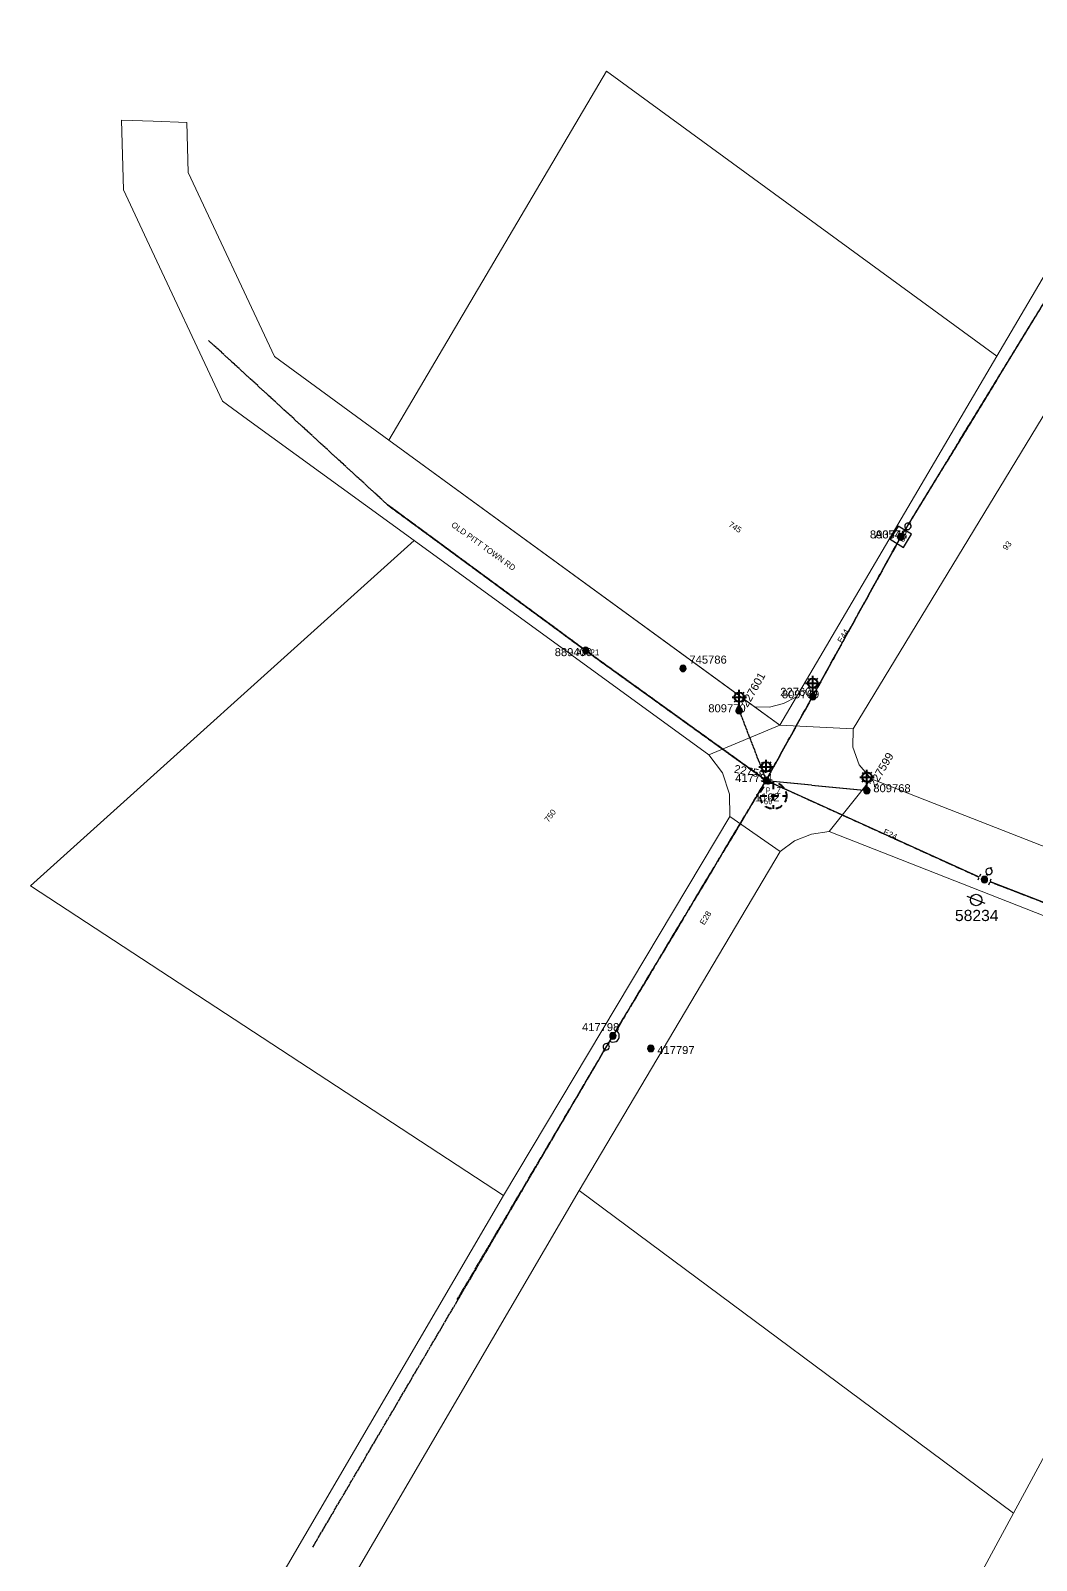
# Model space of a CAD drawing. Header units: metres. Extents: x 303892 to 305050, y 6275818 to 6277177.
# Drawn here: x 304024.4 to 304338.4, y 6276238.1 to 6276715.9 of the extents above; entities that cross this region are included whole.
import ezdxf
from ezdxf.enums import TextEntityAlignment as Align

# ---------------------------------------------------------------- set-up
doc = ezdxf.new("R2010")
doc.units = ezdxf.units.M
for name, pattern in [('Cable Exist OH', [1, 1, 0]), ('Dash', [5, 3, -2]), ('DASHED', [0.75, 0.5, -0.25])]:
    doc.linetypes.add(name, pattern=pattern)
doc.layers.get('0').update_dxf_attribs({"color": 6})
doc.layers.add('Cadastre Land Parcels_SP_EXT', color=9, linetype='Continuous', lineweight=5)
doc.layers.add('Cadastre Roads_SP_EXT', color=9, linetype='Continuous', lineweight=5)
for name, color, linetype in [('Equip_LV_EXT', 7, 'Continuous'), ('Equip_SL_EXT', 7, 'Continuous'), ('Equip_SP_HV_EXT', 7, 'Continuous'), ('Equip_SP_LV_EXT', 7, 'Continuous'), ('Equip_SP_SL_EXT', 7, 'Continuous'), ('Mains_HV_EXT', 7, 'Continuous'), ('Mains_HV_NEW', 2, 'Continuous'), ('Mains_LV_EXT', 7, 'Continuous'), ('Mains_SL_EXT', 7, 'Continuous'), ('OH_Details_SP_MISC', 7, 'Continuous'), ('SupportsOH_SP_TR_HV_LV_SL_EXT', 7, 'Continuous')]:
    doc.layers.add(name, color=color, linetype=linetype)
doc.layers.add('UNKNOWN_FEATURES', color=1, linetype='DASHED', plot=False)
doc.styles.add('HVSW_LABEL', font='arial.ttf')
doc.styles.add('iecARIAL', font='arial.ttf', dxfattribs={"height": 2})
doc.styles.add('IESYMBOL1', font='isocp.shx')
doc.styles.add('POLE_LABEL', font='arial.ttf')
doc.styles.add('SLCP_LABEL', font='arial.ttf', dxfattribs={"height": 3.5})
doc.styles.get("Standard").update_dxf_attribs({"font": 'arial.ttf'})

# ---------------------------------------------------------------- blocks, each defined once
blk = doc.blocks.new('*U127')
for p, q in [((1.93, -0.01), (1.44, 0.04)), ((1.9, -0.34), (1.41, -0.29)), ((3.86, -0.51), (4.36, -0.56)), ((3.89, -0.18), (4.39, -0.23))]:
    blk.add_line(p, q)
blk.add_lwpolyline([(1.91, -0.17, 1), (3.89, -0.35, 1)], format="xyb", close=True)
at = {"flags": 9}
for tag, p in [('ACTUAL_STATUS', (0, 0)), ('CONSTRUCTED_VOLTAGE', (0, -0.2)), ('OPERATING_VOLTAGE', (0, -0.6)), ('ORIENTATION', (0, -0.8)), ('OWNED_BY', (0, -1)), ('STATE', (0, -1.2)), ('SWITCH_TYPE', (0, -1.4)), ('NO_PHASES', (0, -0.4)), ('USAGE', (0, -1.6)), ('LEGEND', (0, -1.8)), ('NOTES', (0, -2))]:
    blk.add_attdef(tag, text='', height=0.2, dxfattribs=at).set_placement(p, align=Align.MIDDLE_LEFT)
at = {"flags": 1}
blk.add_attdef('Z', (0, 0), '', height=0.2, dxfattribs=at)
blk = doc.blocks.new('LV_OH_LINKS_OPEN_EXT')
for p, q in [((-0.17, 4.97), (-0.17, 5.46)), ((0.17, 4.97), (0.17, 5.46)), ((-0.17, 3), (-0.17, 2.5)), ((0.17, 3), (0.17, 2.5))]:
    blk.add_line(p, q)
blk.add_lwpolyline([(0, 2.99, 1), (0, 4.98, 1)], format="xyb", close=True)
at = {"flags": 9}
for tag, p in [('ACTUAL_STATUS', (0, 0)), ('CONSTRUCTED_VOLTAGE', (0, -0.2)), ('OPERATING_VOLTAGE', (0, -0.6)), ('ORIENTATION', (0, -0.8)), ('OWNED_BY', (0, -1)), ('STATE', (0, -1.2)), ('SWITCH_TYPE', (0, -1.4)), ('NO_PHASES', (0, -0.4)), ('USAGE', (0, -1.6)), ('LEGEND', (0, -1.8)), ('NOTES', (0, -2))]:
    blk.add_attdef(tag, text='', height=0.2, dxfattribs=at).set_placement(p, align=Align.MIDDLE_LEFT)
at = {"flags": 1}
blk.add_attdef('Z', (0, 0), '', height=0.2, dxfattribs=at)
blk = doc.blocks.new('SL_LANTERN_EXT')
at = {"lineweight": 40}
for p, q in [((-1.46, 5.68), (-1.06, 5.28)), ((0, 1.97), (0, 6.47)), ((1.46, 5.68), (1.06, 5.28)), ((-2.25, 4.22), (2.25, 4.22)), ((-1.46, 2.76), (-1.06, 3.16)), ((0, 0), (0, 2.72)), ((1.46, 2.76), (1.06, 3.16))]:
    blk.add_line(p, q, dxfattribs=at)
blk.add_circle((0, 4.22), 1.5, dxfattribs=at)
at = {"style": 'iecARIAL', "flags": 8}
blk.add_attdef('ASSET_NUM', (1.5, 1.5), '', height=2.5, dxfattribs=at)
for tag, p, height, flags in [('OPERATING_VOLTAGE', (0.98, -1.65), 0.2, 9), ('ORIENTATION', (0.98, -1.85), 0.2, 9), ('OWNED_BY', (0.98, -2.05), 0.2, 9), ('STATE', (0.98, -2.25), 0.2, 9), ('CONSTRUCTED_VOLTAGE', (0.98, -0.65), 0.2, 9), ('CONTROL_TYPE', (0.98, -0.85), 0.2, 9), ('LANTERN_PURPOSE', (0.98, -1.05), 0.2, 9), ('LANTERN_TYPE', (0.98, -1.25), 0.2, 9), ('NO_PHASES', (0.98, -1.45), 0.2, 9), ('USAGE', (0.98, -2.45), 0.2, 9), ('CEXIST', (0.98, -2.65), 0.2, 9), ('CNEW', (0.98, -2.85), 0.2, 9), ('CNUMBER', (0.98, -3.05), 0.2, 9), ('CREMOVE', (0.98, -3.25), 0.2, 9), ('CREPLACE', (0.98, -3.45), 0.2, 9), ('LKINGHEIGHT', (0.98, -3.65), 0.2, 9), ('LBRACKET', (0.98, -3.85), 0.2, 9), ('LBRACKETVOCAB', (0.98, -4.05), 0.2, 9), ('LCATEGORY', (0.98, -4.25), 0.2, 9), ('LCHARGE1', (0.98, -4.45), 0.2, 9), ('LCHARGE1PERCENT', (0.98, -4.65), 0.2, 9), ('LCHARGE2', (0.98, -4.85), 0.2, 9), ('LNUMBER', (2.18, -3.25), 2.5, 8), ('STREETNAME', (0.98, -9.25), 0.2, 9), ('SUBURB', (0.98, -9.45), 0.2, 1), ('LCHARGE2PERCENT', (0.98, -5.05), 0.2, 9), ('LCHARGE3', (0.98, -5.25), 0.2, 9), ('LCHARGE3PERCENT', (0.98, -5.45), 0.2, 9), ('LEXIST', (0.98, -5.65), 0.2, 9), ('LLAMP', (0.98, -5.85), 0.2, 9), ('LLAMPVOCAB', (0.98, -6.05), 0.2, 9), ('LMAST', (0.98, -6.25), 0.2, 9), ('LMASTVOCAB', (0.98, -6.45), 0.2, 9), ('LNEW', (0.98, -6.65), 0.2, 9), ('LANTNUMBER', (0.98, -6.85), 0.2, 9), ('LOUTREACH', (0.98, -7.25), 0.2, 9), ('LOUTREACHVOCAB', (0.98, -7.45), 0.2, 9), ('LRATECODE', (0.98, -7.65), 0.2, 9), ('LREMOVE', (0.98, -7.85), 0.2, 9), ('LREPLACE', (0.98, -8.05), 0.2, 9), ('LTYPE', (0.98, -8.25), 0.2, 9), ('LTYPEVOCAB', (0.98, -8.45), 0.2, 9), ('LEGEND', (0.98, -8.65), 0.2, 9), ('LOCATION', (0.98, -8.85), 0.2, 9), ('NOTES', (0.98, -9.05), 0.2, 9)]:
    blk.add_attdef(tag, p, '', height=height, dxfattribs=dict(flags=flags))
blk = doc.blocks.new('POLE_EXT')
blk.add_hatch(color=256).paths.add_polyline_path([(-1, 0, 1), (1, 0, 1)])
blk.add_lwpolyline([(-1, 0, 1), (1, 0, 1)], format="xyb", close=True)
for tag, height, flags, p in [('pNumber', 2.5, 8, (-17.84, 2.07)), ('OWNED_BY', 0.2, 9, (1.35, -0.4)), ('SPECIAL_USE', 0.2, 9, (1.35, -0.8)), ('STATE', 0.2, 9, (1.35, -1)), ('cLV', 0.2, 9, (1.35, -1.4)), ('hDepth', 0.2, 9, (1.35, -1.6)), ('hDia', 0.2, 9, (1.35, -1.8)), ('cHV', 0.2, 9, (1.35, -2)), ('cLinedev', 0.2, 9, (1.35, -3.4)), ('pExisting', 0.2, 9, (1.35, -3.8)), ('pFooting', 0.2, 9, (1.35, -4.4)), ('pNew', 0.2, 9, (1.35, -4.6)), ('PARENT', 0.2, 9, (1.35, -0.6)), ('USAGE', 0.2, 9, (1.35, -1.2)), ('LBRACKET', 0.2, 9, (1.35, -2.2)), ('LExisting', 0.2, 9, (1.35, -2.4)), ('LANTNUMBER', 0.2, 9, (1.35, -2.6)), ('LOther', 0.2, 9, (1.35, -2.8)), ('LRemove', 0.2, 9, (1.35, -3)), ('LEGEND', 0.2, 9, (1.35, -3.2)), ('LOCATION', 0.2, 9, (1.35, -3.6)), ('PFNUMBER', 0.2, 9, (1.35, -4)), ('NEWPFNUMBER', 0.2, 9, (1.35, -4.2)), ('pRelocate', 0.2, 9, (1.35, -5)), ('pRemove', 0.2, 9, (1.35, -5.2)), ('pReplace', 0.2, 9, (1.35, -5.4)), ('pStay', 0.2, 9, (1.35, -5.6)), ('pType', 0.2, 9, (1.35, -5.8)), ('cspan', 0.2, 9, (1.35, -6)), ('STREETNAME', 0.2, 9, (1.35, -6.2)), ('SUBURB', 0.2, 9, (1.35, -6.4)), ('OPERATED_BY', 0.2, 9, (1.36, -7.01)), ('NOTES', 0.2, 9, (1.35, -6.6)), ('MAINTAINED_BY', 0.2, 9, (1.36, -6.81))]:
    blk.add_attdef(tag, text='', height=height, dxfattribs=dict(flags=flags)).set_placement(p, align=Align.MIDDLE_LEFT)
at = {"style": 'POLE_LABEL'}
for tag, height, flags, p in [('STRUCTURE_PLANT_NUMBER', 0.2, 9, (1.35, 0.03)), ('ASSET_NUM', 2.5, 8, (2, 2)), ('STREET_CODE', 0.2, 9, (1.35, -0.2))]:
    blk.add_attdef(tag, text='', height=height, dxfattribs=dict(at, flags=flags)).set_placement(p, align=Align.MIDDLE_LEFT)
at = {"flags": 1}
blk.add_attdef('Z', (1.35, -7.33), '', height=0.2, dxfattribs=at)
blk = doc.blocks.new('HV_ABS_CLOSED_EXT')
blk.add_line((-3, 6.87), (3, 6.87))
blk.add_circle((0, 6.87), 1.8)
at = {"flags": 1}
blk.add_attdef('Z', (0, 0), '', height=0.2, dxfattribs=at)
at = {"style": 'HVSW_LABEL'}
for tag, height, flags, p in [('ASSET_NUM', 3.5, 8, (2, 2)), ('STREET_CODE', 0.2, 9, (0, -0.2))]:
    blk.add_attdef(tag, text='', height=height, dxfattribs=dict(at, flags=flags)).set_placement(p, align=Align.MIDDLE_LEFT)
at = {"flags": 9}
for tag, p in [('ACTUAL_STATUS', (0, -0.4)), ('CONSTRUCTED_VOLTAGE', (0, -0.6)), ('OPERATING_VOLTAGE', (0, -1)), ('ORIENTATION', (0, -1.2)), ('OWNED_BY', (0, -1.4)), ('STATE', (0, -1.6)), ('SWITCH_TYPE', (0, -1.8)), ('STREETNAME', (0, -2.6)), ('SUBURB', (0, -2.8)), ('NO_PHASES', (0, -0.8)), ('USAGE', (0, -2)), ('LEGEND', (0, -2.2)), ('LOCATION', (0, -2.4)), ('NOTES', (0, -3))]:
    blk.add_attdef(tag, text='', height=0.2, dxfattribs=at).set_placement(p, align=Align.MIDDLE_LEFT)
blk = doc.blocks.new('HV_LOAD_BREAK_EXT')
blk.add_lwpolyline([(-2.4, -2.4), (2.4, -2.4), (2.4, 2.4), (-2.4, 2.4)], close=True)
at = {"insert": (-1.1, 0.99), "char_height": 2, "width": 2.9628, "attachment_point": 1}
blk.add_mtext('{\\Fisocp|c0;LB}', dxfattribs=at)
for tag, height, flags, p in [('STREET_CODE', 0.2, 9, (1.5, 0)), ('ASSET_NUM', 2.5, 8, (2, 2)), ('ACTUAL_STATUS', 0.2, 9, (1.5, -0.2)), ('CONSTRUCTED_VOLTAGE', 0.2, 9, (1.5, -0.4)), ('OPERATING_VOLTAGE', 0.2, 9, (1.5, -0.8)), ('ORIENTATION', 0.2, 9, (1.5, -1)), ('OWNED_BY', 0.2, 9, (1.5, -1.2)), ('OPERATED_BY', 0.2, 9, (1.5, -1.4)), ('STATE', 0.2, 9, (1.5, -1.8)), ('SWITCH_TYPE', 0.2, 9, (1.5, -2)), ('STREETNAME', 0.2, 9, (1.5, -2.8)), ('SUBURB', 0.2, 9, (1.5, -3)), ('Z', 0.2, 1, (1.5, -3.6)), ('NO_PHASES', 0.2, 9, (1.5, -0.6)), ('MAINTAINED_BY', 0.2, 9, (1.5, -1.6)), ('USAGE', 0.2, 9, (1.5, -2.2)), ('LEGEND', 0.2, 9, (1.5, -2.4)), ('LOCATION', 0.2, 9, (1.5, -2.6)), ('NOTES', 0.2, 9, (1.5, -3.2)), ('LABEL_ALIGNMENT', 0.2, 9, (1.5, -3.4))]:
    blk.add_attdef(tag, text='', height=height, dxfattribs=dict(flags=flags)).set_placement(p, align=Align.MIDDLE_LEFT)
blk = doc.blocks.new('SLCP_ZELL_EXT')
blk.add_wipeout([(-0.24, 7.5), (-0.71, 7.47), (-1.17, 7.41), (-1.64, 7.32), (-2.09, 7.21), (-2.54, 7.06), (-2.98, 6.89), (-3.41, 6.69), (-3.82, 6.46), (-4.22, 6.21), (-4.6, 5.93), (-4.96, 5.63), (-5.31, 5.31), (-5.63, 4.96), (-5.93, 4.6), (-6.21, 4.22), (-6.46, 3.82), (-6.69, 3.41), (-6.89, 2.98), (-7.06, 2.54), (-7.21, 2.09), (-7.32, 1.64), (-7.41, 1.17), (-7.47, 0.71), (-7.5, 0.24), (-7.5, -0.24), (-7.47, -0.71), (-7.41, -1.17), (-7.32, -1.64), (-7.21, -2.09), (-7.06, -2.54), (-6.89, -2.98), (-6.69, -3.41), (-6.46, -3.82), (-6.21, -4.22), (-5.93, -4.6), (-5.63, -4.96), (-5.31, -5.31), (-4.96, -5.63), (-4.6, -5.93), (-4.22, -6.21), (-3.82, -6.46), (-3.41, -6.69), (-2.98, -6.89), (-2.54, -7.06), (-2.09, -7.21), (-1.64, -7.32), (-1.17, -7.41), (-0.71, -7.47), (-0.24, -7.5), (0.24, -7.5), (0.71, -7.47), (1.17, -7.41), (1.64, -7.32), (2.09, -7.21), (2.54, -7.06), (2.98, -6.89), (3.41, -6.69), (3.82, -6.46), (4.22, -6.21), (4.6, -5.93), (4.96, -5.63), (5.31, -5.31), (5.63, -4.96), (5.93, -4.6), (6.21, -4.22), (6.46, -3.82), (6.69, -3.41), (6.89, -2.98), (7.06, -2.54), (7.21, -2.09), (7.32, -1.64), (7.41, -1.17), (7.47, -0.71), (7.5, -0.24), (7.5, 0.24), (7.47, 0.71), (7.41, 1.17), (7.32, 1.64), (7.21, 2.09), (7.06, 2.54), (6.89, 2.98), (6.69, 3.41), (6.46, 3.82), (6.21, 4.22), (5.93, 4.6), (5.63, 4.96), (5.31, 5.31), (4.96, 5.63), (4.6, 5.93), (4.22, 6.21), (3.82, 6.46), (3.41, 6.69), (2.98, 6.89), (2.54, 7.06), (2.09, 7.21), (1.64, 7.32), (1.17, 7.41), (0.71, 7.47), (0.24, 7.5)])
at = {"linetype": 'Dash', "lineweight": 40, "ltscale": 0.7}
for p, q in [((-4.11, 0), (4.11, 0)), ((0, 4.11), (0, -4.11))]:
    blk.add_line(p, q, dxfattribs=at)
blk.add_circle((0, 0), 4.11, dxfattribs=at)
at = {"lineweight": 40, "style": 'IESYMBOL1'}
for s, p in [('P', (-1.6, 0)), ('Z', (1.7, 0)), ('60', (-1.61, -3.31))]:
    blk.add_text(s, height=2, dxfattribs=at).set_placement(p, align=Align.BOTTOM_CENTER)
at = {"flags": 1}
blk.add_attdef('Z', (0, 0), '', height=0.2, dxfattribs=at)
at = {"style": 'SLCP_LABEL'}
for tag, height, flags, p in [('ASSET_NUM', 2.5, 8, (2, 2)), ('STREET_CODE', 0.2, 9, (0, -0.2))]:
    blk.add_attdef(tag, text='', height=height, dxfattribs=dict(at, flags=flags)).set_placement(p, align=Align.MIDDLE_LEFT)
at = {"flags": 9}
for tag, p in [('CONSTRUCTED_VOLTAGE', (0, -0.4)), ('CONTROL_TYPE', (0, -0.6)), ('OPERATING_VOLTAGE', (0, -1)), ('ORIENTATION', (0, -1.2)), ('OWNED_BY', (0, -1.4)), ('STATE', (0, -2)), ('NO_PHASES', (0, -0.8)), ('USAGE', (0, -1.6)), ('LOCATION', (0, -1.8)), ('NOTES', (0, -2.2))]:
    blk.add_attdef(tag, text='', height=0.2, dxfattribs=at).set_placement(p, align=Align.MIDDLE_LEFT)
blk = doc.blocks.new('End Shackle_NEW')
blk.add_line((1, 1.81), (-1, 1.81))
at = {"flags": 1}
blk.add_attdef('Z', (0, 0), '', height=0.2, dxfattribs=at)
at = {"flags": 9}
for tag, p in [('CONNECTOR_TYPE', (0, 0)), ('CONSTRUCTED_VOLTAGE', (0, -0.2)), ('OPERATING_VOLTAGE', (0, -0.6)), ('ORIENTATION', (0, -0.8)), ('OWNED_BY', (0, -1)), ('STATE', (0, -1.2)), ('OPERATED_BY', (0, -2.01)), ('NO_PHASES', (0, -0.4)), ('USAGE', (0, -1.4)), ('NOTES', (0, -1.6)), ('MAINTAINED_BY', (0, -1.81))]:
    blk.add_attdef(tag, text='', height=0.2, dxfattribs=at).set_placement(p, align=Align.MIDDLE_LEFT)
blk.add_wipeout([(-0.25, 0), (-0.25, 1.81), (0.25, 1.82), (0.25, 0)])

msp = doc.modelspace()

# ---------------------------------------------------------------- linework, layer by layer
at = {"layer": 'Cadastre Land Parcels_SP_EXT', "linetype": 'Continuous'}
for points in [[(304259.5, 6276505.69), (304263.5, 6276507.82), (304326.05, 6276614.22), (304204.15, 6276703.23), (304136.24, 6276588.02), (304250.4, 6276504.67), (304255.04, 6276504.61), (304259.5, 6276505.69)], [(304479.58, 6276581.27), (304354.93, 6276619.07), (304281.2, 6276497.86), (304281.11, 6276492.05), (304283.08, 6276486.61), (304286.85, 6276482.19), (304396.11, 6276439.44), (304479.58, 6276581.27)], [(304242.67, 6276470.48), (304242.61, 6276477.45), (304240.38, 6276484.06), (304236.19, 6276489.67), (304144.13, 6276556.66), (304024.41, 6276448.84), (304172.01, 6276352.13), (304242.67, 6276470.48)], [(304263.5, 6276507.82), (304259.5, 6276505.69), (304255.04, 6276504.61), (304250.4, 6276504.67), (304258.27, 6276498.93), (304263.5, 6276507.82)], [(304416.03, 6276409.87), (304273.72, 6276465.71), (304268.15, 6276464.92), (304262.94, 6276462.81), (304258.4, 6276459.5), (304195.66, 6276353.62), (304331.24, 6276252.89), (304416.03, 6276409.87)], [(304473.19, 6276387.44), (304416.03, 6276409.87), (304331.24, 6276252.89), (304256.79, 6276115.08), (304309.43, 6276086.62), (304473.19, 6276387.44)], [(304331.24, 6276252.89), (304195.66, 6276353.62), (304104.42, 6276197.39), (304256.79, 6276115.08), (304331.24, 6276252.89)]]:
    msp.add_lwpolyline(points, close=True, dxfattribs=at)
at = {"layer": 'Cadastre Roads_SP_EXT', "linetype": 'Continuous'}
for points in [[(304354.93, 6276619.07), (304400.88, 6276699.94), (304430.43, 6276754.4), (304548.13, 6276968.97), (304649.91, 6277154.5), (304644.25, 6277165.35), (304638.42, 6277176.53), (304603.23, 6277111.34), (304523.25, 6276963.62), (304465.5, 6276859.22), (304399.26, 6276739.47), (304392.36, 6276726.98), (304326.05, 6276614.22), (304263.5, 6276507.82), (304258.27, 6276498.93), (304281.2, 6276497.86), (304354.93, 6276619.07)], [(304258.27, 6276498.93), (304136.24, 6276588.02), (304100.53, 6276614.09), (304073.63, 6276671.58), (304073.17, 6276687.23), (304062.71, 6276687.59), (304052.81, 6276687.94), (304053.41, 6276666.2), (304060.72, 6276650.58), (304084.36, 6276600.12), (304092.17, 6276594.44), (304144.13, 6276556.66), (304236.19, 6276489.67), (304258.27, 6276498.93)]]:
    msp.add_lwpolyline(points, close=True, dxfattribs=at)
for points in [[(304730.29, 6276322.83), (304617.45, 6276356.13), (304579.8, 6276367.24), (304508.52, 6276395.21), (304396.11, 6276439.44), (304286.85, 6276482.19), (304273.72, 6276465.71), (304416.03, 6276409.87), (304473.19, 6276387.44), (304530.35, 6276365.01), (304573.28, 6276348.17), (304588.16, 6276343.78), (304647.91, 6276326.14), (304707.67, 6276308.51)], [(304104.42, 6276197.4), (304195.66, 6276353.62), (304258.4, 6276459.5), (304242.67, 6276470.48), (304172.01, 6276352.13), (304083.66, 6276200.86)]]:
    msp.add_lwpolyline(points, dxfattribs=at)
at = {"layer": 'Mains_HV_EXT', "linetype": 'Cable Exist OH'}
for points in [[(304296.09, 6276557.79), (304342.02, 6276632.91), (304386.45, 6276708.1), (304430.29, 6276787.98)], [(304197.69, 6276522.28), (304135.82, 6276567.81), (304079.95, 6276619.11)], [(304112.51, 6276242.27), (304206.19, 6276401.92)]]:
    msp.add_lwpolyline(points, dxfattribs=at)
at = {"layer": 'Mains_HV_EXT', "color": 7, "linetype": 'Cable Exist OH'}
msp.add_lwpolyline([(304322.2, 6276450.74), (304385.03, 6276426.46), (304447.47, 6276401.8)], dxfattribs=at)
at = {"layer": 'Mains_HV_EXT', "linetype": 'Continuous'}
msp.add_lwpolyline([(304205.22, 6276400.28, 1.029015), (304207.2, 6276403.6)], format="xyb", dxfattribs=at)
at = {"layer": 'Mains_LV_EXT', "linetype": 'Cable Exist OH'}
for points in [[(304386.45, 6276708.1), (304341.98, 6276632.95), (304296.09, 6276557.79)], [(304135.82, 6276567.81), (304197.69, 6276522.28)], [(304296.09, 6276557.79), (304268.52, 6276507.92)], [(304322.2, 6276450.74), (304384.96, 6276426.48), (304447.47, 6276401.9)], [(304157.61, 6276319.55), (304206.19, 6276401.92)]]:
    msp.add_lwpolyline(points, dxfattribs=at)
at = {"layer": 'Mains_LV_EXT', "linetype": 'Continuous'}
msp.add_lwpolyline([(304253, 6276479.98, 2.246509), (304252.4, 6276482.9)], format="xyb", dxfattribs=at)

# ---------------------------------------------------------------- block references
at = {"layer": 'Equip_LV_EXT', "rotation": 66.11224495067185}
msp.add_blockref('*U127', (304322.2, 6276450.74), dxfattribs=at)
at = {"layer": 'Equip_SP_HV_EXT'}
ref = msp.add_blockref('HV_LOAD_BREAK_EXT', (304296.09, 6276557.79), dxfattribs=dict(at, rotation=328.3281414440241))
ref.add_attrib('ASSET_NUM', 'A3778', dxfattribs={"layer": '0', "height": 2.5}).set_placement((304298.09, 6276558.54), align=Align.MIDDLE_RIGHT)
ref = msp.add_blockref('HV_ABS_CLOSED_EXT', (304322.2, 6276450.74), dxfattribs=dict(at, rotation=157.9227808679535))
ref.add_attrib('ASSET_NUM', '58234', dxfattribs={"layer": '0', "height": 3.5, "style": 'HVSW_LABEL'}).set_placement((304319.79, 6276441.29), align=Align.TOP_CENTER)
at = {"layer": 'Equip_SP_LV_EXT'}
for p, rotation in [((304296.09, 6276557.79), 326.2900967595612), ((304206.19, 6276401.92), 148.5797790204012)]:
    msp.add_blockref('LV_OH_LINKS_OPEN_EXT', p, dxfattribs=dict(at, rotation=rotation))
at = {"layer": 'Equip_SP_SL_EXT'}
ref = msp.add_blockref('SL_LANTERN_EXT', (304245.64, 6276503.49), dxfattribs=at)
ref.add_attrib('ASSET_NUM', '227601', dxfattribs={"layer": '0', "height": 2.5, "rotation": 60.727, "style": 'iecARIAL'}).set_placement((304247.14, 6276504.99), align=Align.MIDDLE_LEFT)
ref = msp.add_blockref('SL_LANTERN_EXT', (304268.6, 6276507.87), dxfattribs=at)
ref.add_attrib('ASSET_NUM', '227600', dxfattribs={"layer": '0', "height": 2.5, "rotation": 359.9076, "style": 'iecARIAL'}).set_placement((304270.1, 6276509.37), align=Align.MIDDLE_RIGHT)
ref = msp.add_blockref('SL_LANTERN_EXT', (304254.04, 6276481.72), dxfattribs=at)
ref.add_attrib('ASSET_NUM', '227598', dxfattribs={"layer": '0', "height": 2.5, "rotation": 349.1886, "style": 'iecARIAL'}).set_placement((304255.54, 6276483.22), align=Align.MIDDLE_RIGHT)
ref = msp.add_blockref('SL_LANTERN_EXT', (304285.5, 6276478.53), dxfattribs=at)
ref.add_attrib('ASSET_NUM', '227599', dxfattribs={"layer": '0', "height": 2.5, "rotation": 59.6287, "style": 'iecARIAL'}).set_placement((304287, 6276480.03), align=Align.MIDDLE_LEFT)
at = {"layer": 'SupportsOH_SP_TR_HV_LV_SL_EXT'}
ref = msp.add_blockref('POLE_EXT', (304296.09, 6276557.79), dxfattribs=at)
ref.add_attrib('ASSET_NUM', '890542', dxfattribs={"layer": '0', "height": 2.5, "style": 'POLE_LABEL'}).set_placement((304298.09, 6276558.54), align=Align.MIDDLE_RIGHT)
ref = msp.add_blockref('POLE_EXT', (304197.69, 6276522.28), dxfattribs=at)
ref.add_attrib('ASSET_NUM', '889400', dxfattribs={"layer": '0', "height": 2.5, "style": 'POLE_LABEL'}).set_placement((304199.69, 6276523.03), align=Align.TOP_RIGHT)
ref = msp.add_blockref('POLE_EXT', (304228.09, 6276516.7), dxfattribs=at)
ref.add_attrib('ASSET_NUM', '745786', dxfattribs={"layer": '0', "height": 2.5, "rotation": 359.9809, "style": 'POLE_LABEL'}).set_placement((304230.09, 6276517.45), align=Align.BOTTOM_LEFT)
ref = msp.add_blockref('POLE_EXT', (304245.64, 6276503.49), dxfattribs=at)
ref.add_attrib('ASSET_NUM', '809770', dxfattribs={"layer": '0', "height": 2.5, "rotation": 359.9639, "style": 'POLE_LABEL'}).set_placement((304247.64, 6276504.24), align=Align.MIDDLE_RIGHT)
ref = msp.add_blockref('POLE_EXT', (304268.6, 6276507.87), dxfattribs=at)
ref.add_attrib('ASSET_NUM', '809769', dxfattribs={"layer": '0', "height": 2.5, "style": 'POLE_LABEL'}).set_placement((304270.6, 6276508.62), align=Align.MIDDLE_RIGHT)
ref = msp.add_blockref('POLE_EXT', (304285.5, 6276478.53), dxfattribs=at)
ref.add_attrib('ASSET_NUM', '809768', dxfattribs={"layer": '0', "height": 2.5, "style": 'POLE_LABEL'}).set_placement((304287.5, 6276479.28), align=Align.MIDDLE_LEFT)
ref = msp.add_blockref('POLE_EXT', (304206.19, 6276401.92), dxfattribs=at)
ref.add_attrib('ASSET_NUM', '417798', dxfattribs={"layer": '0', "height": 2.5, "style": 'POLE_LABEL'}).set_placement((304208.19, 6276402.67), align=Align.BOTTOM_RIGHT)
ref = msp.add_blockref('POLE_EXT', (304218.05, 6276398.02), dxfattribs=at)
ref.add_attrib('ASSET_NUM', '417797', dxfattribs={"layer": '0', "height": 2.5, "rotation": 359.9297, "style": 'POLE_LABEL'}).set_placement((304220.05, 6276398.77), align=Align.TOP_LEFT)

# ---------------------------------------------------------------- texts
at = {"layer": 'Cadastre Land Parcels_SP_EXT'}
for s, rotation, p in [('745', 327.4895, (304242.12, 6276561.18)), ('93', 52.7304, (304329.12, 6276553.39)), ('750', 53.2325, (304186.06, 6276468.47))]:
    msp.add_text(s, height=1.8, rotation=rotation, dxfattribs=at).set_placement(p)
at = {"layer": 'Cadastre Roads_SP_EXT'}
msp.add_text('OLD PITT TOWN RD', height=1.8, rotation=324.1545, dxfattribs=at).set_placement((304155.54, 6276561.15))
at = {"layer": 'Mains_LV_EXT'}
for s, rotation, p in [('E44', 57.961, (304277.67, 6276524.46)), ('E24', 334.683, (304290.38, 6276465.04)), ('E28', 58.5434, (304234.69, 6276436.39))]:
    msp.add_text(s, height=1.8, rotation=rotation, dxfattribs=at).set_placement(p)
at = {"layer": 'UNKNOWN_FEATURES'}
msp.add_text('A2921', height=1.8, dxfattribs=at).set_placement((304194.7, 6276520.82))

# ---------------------------------------------------------------- next in the draw order: block references
at = {"layer": 'Equip_SL_EXT'}
ref = msp.add_blockref('SLCP_ZELL_EXT', (304256.27, 6276476.92), dxfattribs=at)
ref.add_attrib('ASSET_NUM', '1162', dxfattribs={"layer": '0', "height": 2.5, "style": 'SLCP_LABEL'}).set_placement((304258.27, 6276477.67), align=Align.TOP_RIGHT)

# ---------------------------------------------------------------- next in the draw order: linework, layer by layer
at = {"layer": 'Mains_HV_EXT', "linetype": 'Cable Exist OH'}
for points in [[(304254.04, 6276481.72), (304296.09, 6276557.79)], [(304254.04, 6276481.72), (304197.69, 6276522.28)], [(304206.19, 6276401.92), (304254.04, 6276481.72)]]:
    msp.add_lwpolyline(points, dxfattribs=at)
at = {"layer": 'Mains_HV_EXT', "color": 7, "linetype": 'Cable Exist OH'}
msp.add_lwpolyline([(304254.04, 6276481.72), (304322.2, 6276450.74)], dxfattribs=at)
at = {"layer": 'Mains_LV_EXT', "linetype": 'Cable Exist OH'}
for points in [[(304197.69, 6276522.28), (304254.04, 6276481.72)], [(304268.52, 6276507.92), (304254.04, 6276481.72)], [(304254.04, 6276481.72), (304206.19, 6276401.92)], [(304254.04, 6276481.72), (304322.2, 6276450.74)]]:
    msp.add_lwpolyline(points, dxfattribs=at)
at = {"layer": 'Mains_SL_EXT', "linetype": 'Cable Exist OH'}
for points in [[(304245.64, 6276503.49), (304254.04, 6276481.72)], [(304254.04, 6276481.72), (304285.5, 6276478.53)]]:
    msp.add_lwpolyline(points, dxfattribs=at)
at = {"layer": 'OH_Details_SP_MISC', "color": 7, "linetype": 'Continuous', "flags": 128}
msp.add_lwpolyline([(304691.32, 6276317.56), (304631.2, 6276335.31), (304575.2, 6276351.85), (304512.39, 6276376.34), (304447.47, 6276401.8), (304385.05, 6276426.44), (304322.2, 6276450.74), (304254.04, 6276481.72)], dxfattribs=at)

# ---------------------------------------------------------------- next in the draw order: block references
at = {"layer": 'SupportsOH_SP_TR_HV_LV_SL_EXT'}
ref = msp.add_blockref('POLE_EXT', (304254.04, 6276481.72), dxfattribs=at)
ref.add_attrib('ASSET_NUM', '417794', dxfattribs={"layer": '0', "height": 2.5, "style": 'POLE_LABEL'}).set_placement((304256.04, 6276482.47), align=Align.MIDDLE_RIGHT)

# ---------------------------------------------------------------- next in the draw order: block references
at = {"layer": 'Mains_HV_NEW', "color": 7, "linetype": 'Continuous', "rotation": 248.8758771066535}
msp.add_blockref('End Shackle_NEW', (304322.2, 6276450.74), dxfattribs=at).dxf.unprotected_set("ltscale", 0)

# ---------------------------------------------------------------- next in the draw order: block references
at = {"layer": 'Mains_HV_NEW', "color": 7, "linetype": 'Continuous', "rotation": 65.55600042656826}
msp.add_blockref('End Shackle_NEW', (304322.2, 6276450.74), dxfattribs=at).dxf.unprotected_set("ltscale", 0)

# ---------------------------------------------------------------- next in the draw order: block references
at = {"layer": 'SupportsOH_SP_TR_HV_LV_SL_EXT'}
msp.add_blockref('POLE_EXT', (304322.2, 6276450.74), dxfattribs=at)

doc.saveas('drawing.dxf')
